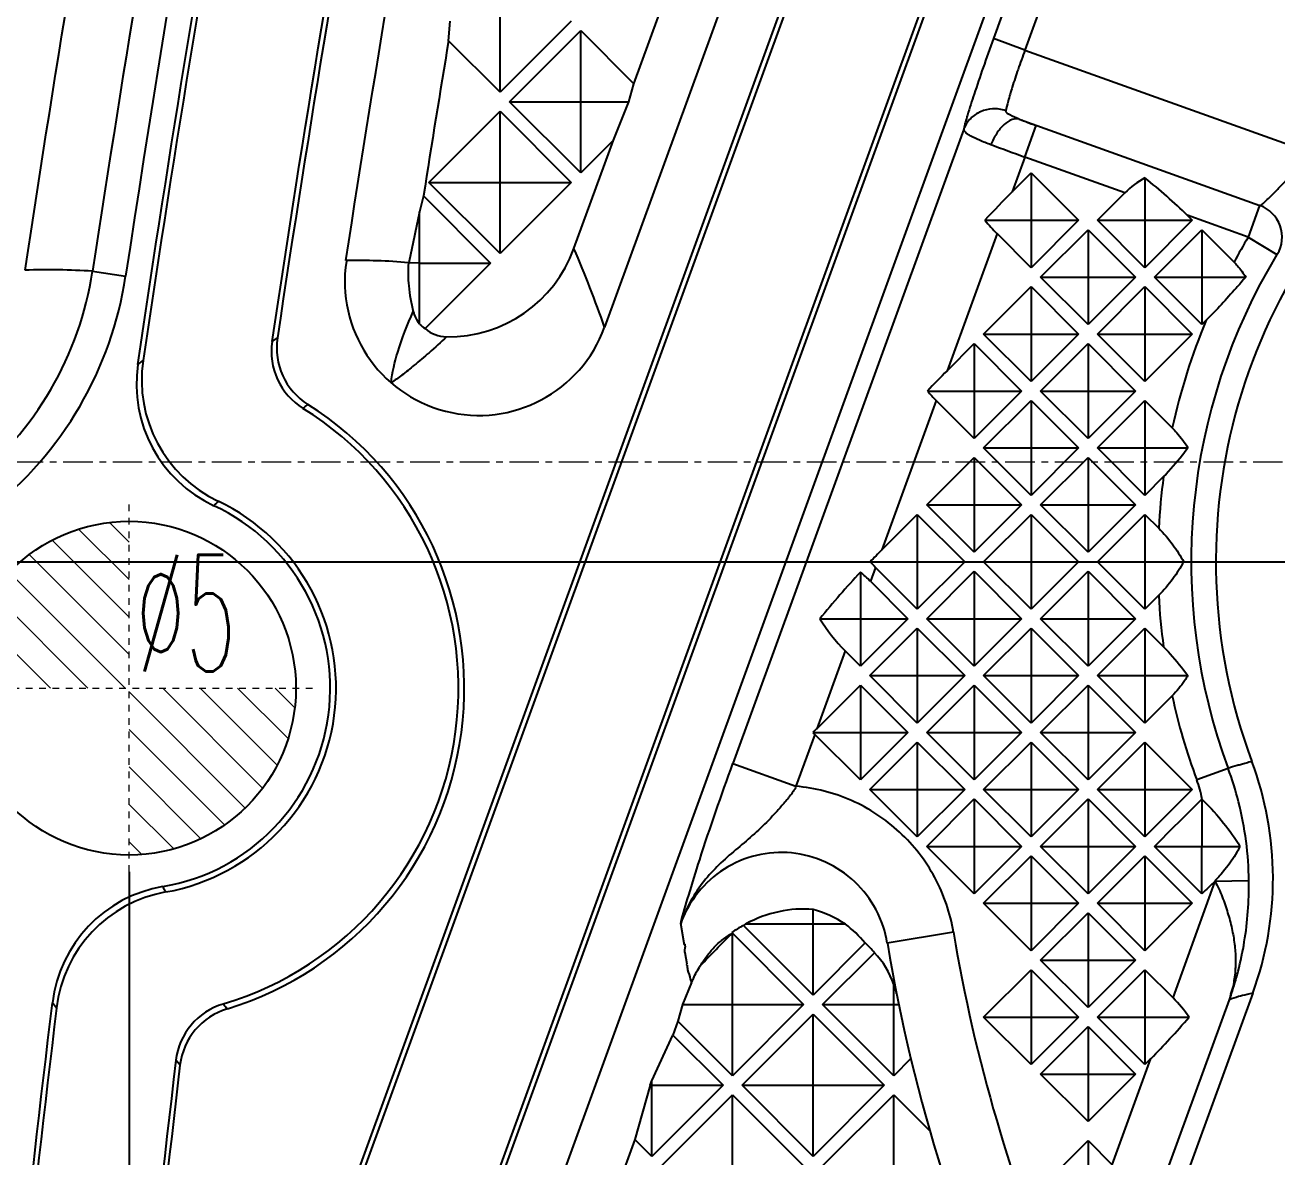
# Model space of a CAD drawing. Header units: millimetres. Extents: x 2089 to 2530, y 1631 to 2074.
# Drawn here: x 2202.52 to 2221.29, y 1853.16 to 1870.12 of the extents above; entities that cross this region are included whole.
import ezdxf

# ---------------------------------------------------------------- set-up
doc = ezdxf.new("R2010")
doc.units = ezdxf.units.MM
doc.linetypes.add('CENTER', pattern=[0.6, 0.375, -0.075, 0.075, -0.075])
doc.linetypes.add('HIDDEN', pattern=[0.2, 0.1, -0.1])
doc.layers.add('center', color=1, linetype='CENTER', lineweight=9)
doc.layers.add('epin', color=13, linetype='Continuous', lineweight=9)
doc.layers.add('DEFAULT_2', color=8, linetype='HIDDEN')
doc.styles.get("Standard").update_dxf_attribs({"font": 'arial.ttf'})
doc.styles.add('TXT05', font='txt.shx', dxfattribs={"width": 0.5, "bigfont": 'gbcbig.shx'})
doc.dimstyles.new('副本 ISO-25-1', dxfattribs={"dimtxt": 5, "dimasz": 5, "dimexe": 0, "dimexo": 0, "dimgap": 0, "dimtad": 1, "dimtxsty": 'Standard', "dimcen": 0, "dimclrd": 4, "dimclre": 4, "dimclrt": 6, "dimazin": 0, "dimtfac": 1, "dimtofl": 0, "dimtmove": 0, "dimatfit": 3, "dimfxl": 0, "dimarcsym": 0})

# ---------------------------------------------------------------- blocks, each defined once
blk = doc.blocks.new('epin_ejp_5')
at = {"layer": 'epin'}
h = blk.add_hatch(dxfattribs=at)
h.set_pattern_fill('_ANSI31', color=123, scale=0.125, angle=90, style=0)
h.set_pattern_definition([(135, (997.232, -920.25403), (-0.280633, -0.280633), [])])
h.paths.add_polyline_path([(0, 2.5, 0.414214), (-2.5, 0), (0, 0)])
h.paths.add_polyline_path([(2.5, 0), (0, 0), (0, -2.5, 0.414214)])
at = {"layer": 'epin', "color": 1, "linetype": 'CENTER', "ltscale": 0.155494}
for p, q in [((0, -2.75), (0, 2.75)), ((-2.75, 0), (2.75, 0))]:
    blk.add_line(p, q, dxfattribs=at)
at = {"layer": 'epin'}
blk.add_circle((0, 0), 2.5, dxfattribs=at)
at = {"layer": 'epin', "color": 6, "style": 'TXT05', "width": 0.5}
blk.add_text('%%c5', height=1.75, dxfattribs=at).set_placement((0.1, 0.25))
blk = doc.blocks.new('*D90')
at = {"color": 4, "linetype": 'Continuous', "lineweight": -2, "transparency": 16777216}
blk.add_line((2159.323, 1863.577), (2145.412, 1863.577), dxfattribs=at)
at = {"layer": 'Defpoints', "color": 0, "transparency": 16777216}
for p in [(2148.673, 1863.577), (2159.323, 1863.577), (2248.301, 1863.577)]:
    blk.add_point(p, dxfattribs=at)
at = {"color": 6, "transparency": 16777216, "insert": (2147.043, 1866.13), "char_height": 5, "attachment_point": 5}
blk.add_mtext('0', dxfattribs=at)
blk = doc.blocks.new('*D91')
at = {"color": 4, "linetype": 'Continuous', "lineweight": -2, "transparency": 16777216}
blk.add_line((2163.032, 1901.577), (2141.504, 1901.577), dxfattribs=at)
at = {"layer": 'Defpoints', "color": 0, "transparency": 16777216}
for p in [(2148.673, 1901.577), (2163.032, 1901.577), (2248.301, 1863.577)]:
    blk.add_point(p, dxfattribs=at)
at = {"color": 6, "transparency": 16777216, "insert": (2145.088, 1904.131), "char_height": 5, "attachment_point": 5}
blk.add_mtext('38', dxfattribs=at)
blk = doc.blocks.new('*D92')
at = {"color": 4, "linetype": 'Continuous', "lineweight": -2, "transparency": 16777216}
for p, q in [((2168.673, 1914.551), (2158.673, 1910.284)), ((2231.896, 1914.551), (2168.673, 1914.551)), ((2158.673, 1910.284), (2131.801, 1910.284))]:
    blk.add_line(p, q, dxfattribs=at)
at = {"layer": 'Defpoints', "color": 0, "transparency": 16777216}
for p in [(2231.896, 1914.551), (2148.673, 1910.284), (2248.301, 1863.577)]:
    blk.add_point(p, dxfattribs=at)
at = {"color": 6, "transparency": 16777216, "insert": (2140.237, 1913.289), "char_height": 5, "attachment_point": 5}
blk.add_mtext('50,97', dxfattribs=at)
blk = doc.blocks.new('*D93')
at = {"color": 4, "linetype": 'Continuous', "lineweight": -2, "transparency": 16777216}
blk.add_line((2211.765, 1916.555), (2131.79, 1916.555), dxfattribs=at)
at = {"layer": 'Defpoints', "color": 0, "transparency": 16777216}
for p in [(2148.673, 1916.555), (2211.765, 1916.555), (2248.301, 1863.577)]:
    blk.add_point(p, dxfattribs=at)
at = {"color": 6, "transparency": 16777216, "insert": (2140.232, 1919.56), "char_height": 5, "attachment_point": 5}
blk.add_mtext('52,98', dxfattribs=at)
blk = doc.blocks.new('*D94')
at = {"color": 4, "linetype": 'Continuous', "lineweight": -2, "transparency": 16777216}
blk.add_line((2206.838, 1939.577), (2141.555, 1939.577), dxfattribs=at)
at = {"layer": 'Defpoints', "color": 0, "transparency": 16777216}
for p in [(2148.673, 1939.577), (2206.838, 1939.577), (2248.301, 1863.577)]:
    blk.add_point(p, dxfattribs=at)
at = {"color": 6, "transparency": 16777216, "insert": (2145.114, 1942.13), "char_height": 5, "attachment_point": 5}
blk.add_mtext('76', dxfattribs=at)
blk = doc.blocks.new('*D95')
at = {"color": 4, "linetype": 'Continuous', "lineweight": -2, "transparency": 16777216}
blk.add_line((2222.617, 1970.577), (2138.097, 1970.577), dxfattribs=at)
at = {"layer": 'Defpoints', "color": 0, "transparency": 16777216}
for p in [(2148.673, 1970.577), (2222.617, 1970.577), (2248.301, 1863.577)]:
    blk.add_point(p, dxfattribs=at)
at = {"color": 6, "transparency": 16777216, "insert": (2143.385, 1973.13), "char_height": 5, "attachment_point": 5}
blk.add_mtext('107', dxfattribs=at)
blk = doc.blocks.new('*D96')
at = {"color": 4, "linetype": 'Continuous', "lineweight": -2, "transparency": 16777216}
blk.add_line((2175.173, 1993.577), (2138.114, 1993.577), dxfattribs=at)
at = {"layer": 'Defpoints', "color": 0, "transparency": 16777216}
for p in [(2148.673, 1993.577), (2175.173, 1993.577), (2248.301, 1863.577)]:
    blk.add_point(p, dxfattribs=at)
at = {"color": 6, "transparency": 16777216, "insert": (2143.393, 1996.132), "char_height": 5, "attachment_point": 5}
blk.add_mtext('130', dxfattribs=at)
blk = doc.blocks.new('*D131')
at = {"color": 4, "linetype": 'Continuous', "lineweight": -2, "transparency": 16777216}
for p, q in [((2168.673, 1862.077), (2158.673, 1855.146)), ((2226.164, 1862.077), (2168.673, 1862.077)), ((2158.673, 1855.146), (2140.003, 1855.146))]:
    blk.add_line(p, q, dxfattribs=at)
at = {"layer": 'Defpoints', "color": 0, "transparency": 16777216}
for p in [(2248.301, 1863.577), (2226.164, 1862.077), (2148.673, 1855.146)]:
    blk.add_point(p, dxfattribs=at)
at = {"color": 6, "transparency": 16777216, "insert": (2144.338, 1858.151), "char_height": 5, "attachment_point": 5}
blk.add_mtext('1,5', dxfattribs=at)
blk = doc.blocks.new('*D132')
at = {"color": 4, "linetype": 'Continuous', "lineweight": -2, "transparency": 16777216}
for p, q in [((2168.673, 1860.188), (2158.673, 1845.49)), ((2202.334, 1860.188), (2168.673, 1860.188)), ((2158.673, 1845.49), (2135.679, 1845.49))]:
    blk.add_line(p, q, dxfattribs=at)
at = {"layer": 'Defpoints', "color": 0, "transparency": 16777216}
for p in [(2248.301, 1863.577), (2202.334, 1860.188), (2148.673, 1845.49)]:
    blk.add_point(p, dxfattribs=at)
at = {"color": 6, "transparency": 16777216, "insert": (2142.176, 1848.495), "char_height": 5, "attachment_point": 5}
blk.add_mtext('3,39', dxfattribs=at)
blk = doc.blocks.new('*D133')
at = {"color": 4, "linetype": 'Continuous', "lineweight": -2, "transparency": 16777216}
blk.add_line((2176.431, 1831.577), (2141.565, 1831.577), dxfattribs=at)
at = {"layer": 'Defpoints', "color": 0, "transparency": 16777216}
for p in [(2248.301, 1863.577), (2148.673, 1831.577), (2176.431, 1831.577)]:
    blk.add_point(p, dxfattribs=at)
at = {"color": 6, "transparency": 16777216, "insert": (2145.119, 1834.131), "char_height": 5, "attachment_point": 5}
blk.add_mtext('32', dxfattribs=at)
blk = doc.blocks.new('*D134')
at = {"color": 4, "linetype": 'Continuous', "lineweight": -2, "transparency": 16777216}
blk.add_line((2201.587, 1812.953), (2131.852, 1812.953), dxfattribs=at)
at = {"layer": 'Defpoints', "color": 0, "transparency": 16777216}
for p in [(2248.301, 1863.577), (2148.673, 1812.953), (2201.587, 1812.953)]:
    blk.add_point(p, dxfattribs=at)
at = {"color": 6, "transparency": 16777216, "insert": (2140.262, 1815.957), "char_height": 5, "attachment_point": 5}
blk.add_mtext('50,62', dxfattribs=at)
blk = doc.blocks.new('*D135')
at = {"color": 4, "linetype": 'Continuous', "lineweight": -2, "transparency": 16777216}
blk.add_line((2204.857, 1800.174), (2135.679, 1800.174), dxfattribs=at)
at = {"layer": 'Defpoints', "color": 0, "transparency": 16777216}
for p in [(2248.301, 1863.577), (2148.673, 1800.174), (2204.857, 1800.174)]:
    blk.add_point(p, dxfattribs=at)
at = {"color": 6, "transparency": 16777216, "insert": (2142.176, 1803.179), "char_height": 5, "attachment_point": 5}
blk.add_mtext('63,4', dxfattribs=at)
blk = doc.blocks.new('*D136')
at = {"color": 4, "linetype": 'Continuous', "lineweight": -2, "transparency": 16777216}
blk.add_line((2221.069, 1791.129), (2131.804, 1791.129), dxfattribs=at)
at = {"layer": 'Defpoints', "color": 0, "transparency": 16777216}
for p in [(2248.301, 1863.577), (2148.673, 1791.129), (2221.069, 1791.129)]:
    blk.add_point(p, dxfattribs=at)
at = {"color": 6, "transparency": 16777216, "insert": (2140.239, 1794.134), "char_height": 5, "attachment_point": 5}
blk.add_mtext('72,45', dxfattribs=at)
blk = doc.blocks.new('*D137')
at = {"color": 4, "linetype": 'Continuous', "lineweight": -2, "transparency": 16777216}
blk.add_line((2229.006, 1764.577), (2141.5, 1764.577), dxfattribs=at)
at = {"layer": 'Defpoints', "color": 0, "transparency": 16777216}
for p in [(2248.301, 1863.577), (2148.673, 1764.577), (2229.006, 1764.577)]:
    blk.add_point(p, dxfattribs=at)
at = {"color": 6, "transparency": 16777216, "insert": (2145.087, 1767.13), "char_height": 5, "attachment_point": 5}
blk.add_mtext('99', dxfattribs=at)
blk = doc.blocks.new('*D138')
at = {"color": 4, "linetype": 'Continuous', "lineweight": -2, "transparency": 16777216}
blk.add_line((2185.311, 1749.577), (2138.117, 1749.577), dxfattribs=at)
at = {"layer": 'Defpoints', "color": 0, "transparency": 16777216}
for p in [(2248.301, 1863.577), (2148.673, 1749.577), (2185.311, 1749.577)]:
    blk.add_point(p, dxfattribs=at)
at = {"color": 6, "transparency": 16777216, "insert": (2143.395, 1752.087), "char_height": 5, "attachment_point": 5}
blk.add_mtext('114', dxfattribs=at)
blk = doc.blocks.new('*D139')
at = {"color": 4, "linetype": 'Continuous', "lineweight": -2, "transparency": 16777216}
blk.add_line((2177.261, 1733.577), (2138.114, 1733.577), dxfattribs=at)
at = {"layer": 'Defpoints', "color": 0, "transparency": 16777216}
for p in [(2248.301, 1863.577), (2148.673, 1733.577), (2177.261, 1733.577)]:
    blk.add_point(p, dxfattribs=at)
at = {"color": 6, "transparency": 16777216, "insert": (2143.393, 1736.132), "char_height": 5, "attachment_point": 5}
blk.add_mtext('130', dxfattribs=at)
blk = doc.blocks.new('*D97')
at = {"color": 4, "linetype": 'Continuous', "lineweight": -2, "transparency": 16777216}
blk.add_line((2178.301, 1726.977), (2178.301, 1701.714), dxfattribs=at)
at = {"layer": 'Defpoints', "color": 0, "transparency": 16777216}
for p in [(2248.301, 1863.577), (2178.301, 1726.977), (2178.301, 1708.819)]:
    blk.add_point(p, dxfattribs=at)
at = {"color": 6, "transparency": 16777216, "insert": (2175.748, 1705.267), "char_height": 5, "attachment_point": 5, "rotation": 90}
blk.add_mtext('70', dxfattribs=at)
blk = doc.blocks.new('*D140')
at = {"color": 4, "linetype": 'Continuous', "lineweight": -2, "transparency": 16777216}
for p, q in [((2203.076, 1810.203), (2203.076, 1728.819)), ((2203.076, 1728.819), (2193.731, 1718.819)), ((2193.731, 1718.819), (2193.731, 1691.745))]:
    blk.add_line(p, q, dxfattribs=at)
at = {"layer": 'Defpoints', "color": 0, "transparency": 16777216}
for p in [(2248.301, 1863.577), (2203.076, 1810.203), (2193.731, 1708.819)]:
    blk.add_point(p, dxfattribs=at)
at = {"color": 6, "transparency": 16777216, "insert": (2190.727, 1700.282), "char_height": 5, "attachment_point": 5, "rotation": 90}
blk.add_mtext('45,23', dxfattribs=at)
blk = doc.blocks.new('*D141')
at = {"color": 4, "linetype": 'Continuous', "lineweight": -2, "transparency": 16777216}
for p, q in [((2206.091, 1798.333), (2206.091, 1728.819)), ((2206.091, 1728.819), (2212.255, 1718.819)), ((2212.255, 1718.819), (2212.255, 1692.71))]:
    blk.add_line(p, q, dxfattribs=at)
at = {"layer": 'Defpoints', "color": 0, "transparency": 16777216}
for p in [(2248.301, 1863.577), (2206.091, 1798.333), (2212.255, 1708.819)]:
    blk.add_point(p, dxfattribs=at)
at = {"color": 6, "transparency": 16777216, "insert": (2209.25, 1700.765), "char_height": 5, "attachment_point": 5, "rotation": 90}
blk.add_mtext('42,21', dxfattribs=at)
blk = doc.blocks.new('*D142')
at = {"color": 4, "linetype": 'Continuous', "lineweight": -2, "transparency": 16777216}
blk.add_line((2223.176, 1789.231), (2223.176, 1691.861), dxfattribs=at)
at = {"layer": 'Defpoints', "color": 0, "transparency": 16777216}
for p in [(2248.301, 1863.577), (2223.176, 1789.231), (2223.176, 1708.819)]:
    blk.add_point(p, dxfattribs=at)
at = {"color": 6, "transparency": 16777216, "insert": (2220.171, 1700.34), "char_height": 5, "attachment_point": 5, "rotation": 90}
blk.add_mtext('25,13', dxfattribs=at)
blk = doc.blocks.new('*D144')
at = {"color": 4, "linetype": 'Continuous', "lineweight": -2, "transparency": 16777216}
blk.add_line((2204.081, 1857.438), (2204.081, 1691.796), dxfattribs=at)
at = {"layer": 'Defpoints', "color": 0, "transparency": 16777216}
for p in [(2248.301, 1863.577), (2204.081, 1857.438), (2204.081, 1708.819)]:
    blk.add_point(p, dxfattribs=at)
at = {"color": 6, "transparency": 16777216, "insert": (2201.076, 1700.308), "char_height": 5, "attachment_point": 5, "rotation": 90}
blk.add_mtext('44,22', dxfattribs=at)
blk = doc.blocks.new('*D98')
at = {"color": 4, "linetype": 'Continuous', "lineweight": -2, "transparency": 16777216}
blk.add_line((2213.116, 1918.755), (2213.116, 2033.658), dxfattribs=at)
at = {"layer": 'Defpoints', "color": 0, "transparency": 16777216}
for p in [(2213.116, 2016.779), (2213.116, 1918.755), (2248.301, 1863.577)]:
    blk.add_point(p, dxfattribs=at)
at = {"color": 6, "transparency": 16777216, "insert": (2210.111, 2025.218), "char_height": 5, "attachment_point": 5, "rotation": 90}
blk.add_mtext('35,18', dxfattribs=at)
blk = doc.blocks.new('*D147')
at = {"color": 4, "linetype": 'Continuous', "lineweight": -2, "transparency": 16777216}
for p, q in [((2205.584, 2006.779), (2205.584, 2023.177)), ((2207.301, 1996.779), (2205.584, 2006.779)), ((2207.301, 1942.877), (2207.301, 1996.779))]:
    blk.add_line(p, q, dxfattribs=at)
at = {"layer": 'Defpoints', "color": 0, "transparency": 16777216}
for p in [(2205.584, 2016.779), (2207.301, 1942.877), (2248.301, 1863.577)]:
    blk.add_point(p, dxfattribs=at)
at = {"color": 6, "transparency": 16777216, "insert": (2203.073, 2019.978), "char_height": 5, "attachment_point": 5, "rotation": 90}
blk.add_mtext('41', dxfattribs=at)
blk = doc.blocks.new('*D148')
at = {"color": 4, "linetype": 'Continuous', "lineweight": -2, "transparency": 16777216}
blk.add_line((2223.301, 1973.877), (2223.301, 2024.064), dxfattribs=at)
at = {"layer": 'Defpoints', "color": 0, "transparency": 16777216}
for p in [(2223.301, 2016.779), (2223.301, 1973.877), (2248.301, 1863.577)]:
    blk.add_point(p, dxfattribs=at)
at = {"color": 6, "transparency": 16777216, "insert": (2220.748, 2020.421), "char_height": 5, "attachment_point": 5, "rotation": 90}
blk.add_mtext('25', dxfattribs=at)
blk = doc.blocks.new('*D149')
at = {"color": 4, "linetype": 'Continuous', "lineweight": -2, "transparency": 16777216}
blk.add_line((2178.301, 2000.177), (2178.301, 2023.883), dxfattribs=at)
at = {"layer": 'Defpoints', "color": 0, "transparency": 16777216}
for p in [(2178.301, 2016.779), (2178.301, 2000.177), (2248.301, 1863.577)]:
    blk.add_point(p, dxfattribs=at)
at = {"color": 6, "transparency": 16777216, "insert": (2175.748, 2020.331), "char_height": 5, "attachment_point": 5, "rotation": 90}
blk.add_mtext('70', dxfattribs=at)

msp = doc.modelspace()

# ---------------------------------------------------------------- linework, layer by layer
at = {"color": 7, "linetype": 'Continuous'}
for p, q in [((2214.988, 1875.983), (2211.208, 1865.596)), ((2215.856, 1875.666), (2204.782, 1845.238)), ((2204.904, 1845.778), (2215.79, 1875.69)), ((2203.937, 1837.34), (2217.643, 1874.996)), ((2217.709, 1874.972), (2204.006, 1837.326)), ((2204.785, 1836.966), (2218.511, 1874.68)), ((2218.745, 1874.613), (2217.037, 1869.921)), ((2219.217, 1874.442), (2217.509, 1869.749)), ((2211.647, 1869.243), (2212.723, 1872.197)), ((2209.642, 1869.116), (2209.642, 1871.248)), ((2208.869, 1869.889), (2208.894, 1870.182)), ((2210.708, 1870.182), (2209.642, 1869.116)), ((2209.784, 1868.974), (2210.85, 1870.04)), ((2210.85, 1867.908), (2210.85, 1870.04)), ((2210.85, 1870.04), (2211.647, 1869.243)), ((2209.642, 1869.116), (2208.869, 1869.889)), ((2217.509, 1869.749), (2217.037, 1869.921)), ((2217.509, 1869.749), (2221.859, 1868.19)), ((2211.572, 1868.974), (2211.647, 1869.243)), ((2208.576, 1867.766), (2209.642, 1868.832)), ((2209.642, 1866.7), (2209.642, 1868.832)), ((2209.642, 1868.832), (2210.708, 1867.766)), ((2210.85, 1867.908), (2209.784, 1868.974)), ((2209.784, 1868.974), (2211.572, 1868.974)), ((2211.34, 1868.399), (2211.572, 1868.974)), ((2217.424, 1868.714), (2221.032, 1867.421)), ((2217.507, 1868.146), (2217.677, 1868.619)), ((2216.591, 1868.563), (2213.132, 1859.061)), ((2210.749, 1866.775), (2211.34, 1868.399)), ((2211.34, 1868.399), (2210.85, 1867.908)), ((2217.507, 1868.146), (2217.318, 1867.626)), ((2219.006, 1867.609), (2217.507, 1868.146)), ((2217.318, 1867.626), (2217.601, 1867.909)), ((2217.601, 1867.909), (2217.601, 1866.488)), ((2217.601, 1867.909), (2218.312, 1867.198)), ((2209.642, 1866.7), (2208.576, 1867.766)), ((2208.576, 1867.766), (2210.708, 1867.766)), ((2210.708, 1867.766), (2209.642, 1866.7)), ((2219.307, 1867.832), (2219.307, 1866.488)), ((2208.494, 1867.564), (2208.434, 1867.325)), ((2208.494, 1867.564), (2209.5, 1866.558)), ((2218.596, 1867.198), (2219.006, 1867.609)), ((2208.434, 1865.645), (2208.434, 1867.325)), ((2221.026, 1867.418), (2220.857, 1866.946)), ((2221.032, 1867.421), (2221.026, 1867.418)), ((2216.91, 1867.198), (2218.312, 1867.198)), ((2218.312, 1867.198), (2217.601, 1866.488)), ((2219.307, 1866.488), (2218.596, 1867.198)), ((2218.596, 1867.198), (2220.017, 1867.198)), ((2220.017, 1867.198), (2219.307, 1866.488)), ((2219.942, 1867.274), (2220.017, 1867.198)), ((2220.857, 1866.946), (2219.942, 1867.274)), ((2217.09, 1866.999), (2216.342, 1864.945)), ((2217.601, 1866.488), (2217.09, 1866.999)), ((2217.743, 1866.346), (2218.454, 1867.056)), ((2218.454, 1867.056), (2218.454, 1865.635)), ((2218.454, 1867.056), (2219.164, 1866.346)), ((2219.449, 1866.346), (2220.159, 1867.056)), ((2220.159, 1867.056), (2220.159, 1865.635)), ((2220.159, 1867.056), (2220.643, 1866.573)), ((2220.857, 1866.946), (2221.286, 1866.686)), ((2208.434, 1866.558), (2208.268, 1866.561)), ((2208.434, 1866.558), (2209.5, 1866.558)), ((2209.5, 1866.558), (2208.517, 1865.576)), ((2203.533, 1866.436), (2204.029, 1866.36)), ((2216.89, 1865.493), (2217.601, 1866.204)), ((2217.601, 1866.204), (2217.601, 1864.782)), ((2217.601, 1866.204), (2218.312, 1865.493)), ((2218.454, 1865.635), (2217.743, 1866.346)), ((2217.743, 1866.346), (2219.164, 1866.346)), ((2219.164, 1866.346), (2218.454, 1865.635)), ((2218.596, 1865.493), (2219.307, 1866.204)), ((2219.307, 1866.204), (2219.307, 1864.782)), ((2219.307, 1866.204), (2220.017, 1865.493)), ((2220.159, 1865.635), (2219.449, 1866.346)), ((2219.449, 1866.346), (2220.818, 1866.346)), ((2220.226, 1865.701), (2220.159, 1865.635)), ((2206.225, 1865.383), (2206.304, 1865.437)), ((2217.601, 1864.782), (2216.89, 1865.493)), ((2216.89, 1865.493), (2218.312, 1865.493)), ((2218.312, 1865.493), (2217.601, 1864.782)), ((2219.307, 1864.782), (2218.596, 1865.493)), ((2218.596, 1865.493), (2220.017, 1865.493)), ((2220.017, 1865.493), (2219.307, 1864.782)), ((2216.342, 1864.945), (2216.748, 1865.351)), ((2216.748, 1865.351), (2216.748, 1863.929)), ((2216.748, 1865.351), (2217.459, 1864.64)), ((2217.743, 1864.64), (2218.454, 1865.351)), ((2218.454, 1865.351), (2218.454, 1863.929)), ((2218.454, 1865.351), (2219.164, 1864.64)), ((2204.212, 1865.038), (2204.292, 1865.097)), ((2216.18, 1864.498), (2215.366, 1862.263)), ((2216.048, 1864.64), (2217.459, 1864.64)), ((2216.748, 1863.929), (2216.18, 1864.498)), ((2217.459, 1864.64), (2216.748, 1863.929)), ((2216.89, 1863.787), (2217.601, 1864.498)), ((2217.601, 1864.498), (2217.601, 1863.077)), ((2217.601, 1864.498), (2218.312, 1863.787)), ((2218.454, 1863.929), (2217.743, 1864.64)), ((2217.743, 1864.64), (2219.164, 1864.64)), ((2219.164, 1864.64), (2218.454, 1863.929)), ((2218.596, 1863.787), (2219.307, 1864.498)), ((2219.307, 1864.498), (2219.307, 1863.077)), ((2219.307, 1864.498), (2219.717, 1864.087)), ((2217.601, 1863.077), (2216.89, 1863.787)), ((2216.89, 1863.787), (2218.312, 1863.787)), ((2218.312, 1863.787), (2217.601, 1863.077)), ((2219.307, 1863.077), (2218.596, 1863.787)), ((2218.596, 1863.787), (2219.952, 1863.787)), ((2216.038, 1862.935), (2216.748, 1863.645)), ((2216.748, 1863.645), (2216.748, 1862.224)), ((2216.748, 1863.645), (2217.459, 1862.935)), ((2217.743, 1862.935), (2218.454, 1863.645)), ((2218.454, 1863.645), (2218.454, 1862.224)), ((2218.454, 1863.645), (2219.164, 1862.935)), ((2219.587, 1863.358), (2219.307, 1863.077)), ((2216.748, 1862.224), (2216.038, 1862.935)), ((2216.038, 1862.935), (2217.459, 1862.935)), ((2217.459, 1862.935), (2216.748, 1862.224)), ((2218.454, 1862.224), (2217.743, 1862.935)), ((2217.743, 1862.935), (2219.164, 1862.935)), ((2219.164, 1862.935), (2218.454, 1862.224)), ((2215.366, 1862.263), (2215.895, 1862.792)), ((2215.895, 1862.792), (2215.895, 1861.371)), ((2215.895, 1862.792), (2216.606, 1862.082)), ((2216.89, 1862.082), (2217.601, 1862.792)), ((2217.601, 1862.792), (2217.601, 1861.371)), ((2217.601, 1862.792), (2218.312, 1862.082)), ((2218.596, 1862.082), (2219.307, 1862.792)), ((2219.307, 1862.792), (2219.307, 1861.371)), ((2219.307, 1862.792), (2219.514, 1862.585)), ((2215.189, 1862.082), (2216.606, 1862.082)), ((2216.606, 1862.082), (2215.895, 1861.371)), ((2217.601, 1861.371), (2216.89, 1862.082)), ((2216.89, 1862.082), (2218.312, 1862.082)), ((2218.312, 1862.082), (2217.601, 1861.371)), ((2219.307, 1861.371), (2218.596, 1862.082)), ((2218.596, 1862.082), (2219.888, 1862.082)), ((2215.043, 1861.927), (2215.043, 1860.518)), ((2215.269, 1861.997), (2215.194, 1861.789)), ((2215.895, 1861.371), (2215.269, 1861.997)), ((2216.038, 1861.229), (2216.748, 1861.94)), ((2216.748, 1861.94), (2216.748, 1860.518)), ((2216.748, 1861.94), (2217.459, 1861.229)), ((2217.743, 1861.229), (2218.454, 1861.94)), ((2218.454, 1861.94), (2218.454, 1860.518)), ((2218.454, 1861.94), (2219.164, 1861.229)), ((2215.194, 1861.789), (2215.753, 1861.229)), ((2219.513, 1861.578), (2219.307, 1861.371)), ((2214.435, 1861.229), (2215.753, 1861.229)), ((2215.753, 1861.229), (2215.043, 1860.518)), ((2216.748, 1860.518), (2216.038, 1861.229)), ((2216.038, 1861.229), (2217.459, 1861.229)), ((2217.459, 1861.229), (2216.748, 1860.518)), ((2218.454, 1860.518), (2217.743, 1861.229)), ((2217.743, 1861.229), (2219.164, 1861.229)), ((2219.164, 1861.229), (2218.454, 1860.518)), ((2215.185, 1860.376), (2215.895, 1861.087)), ((2215.895, 1861.087), (2215.895, 1859.666)), ((2215.895, 1861.087), (2216.606, 1860.376)), ((2216.89, 1860.376), (2217.601, 1861.087)), ((2217.601, 1861.087), (2217.601, 1859.666)), ((2217.601, 1861.087), (2218.312, 1860.376)), ((2218.596, 1860.376), (2219.307, 1861.087)), ((2219.307, 1861.087), (2219.307, 1859.666)), ((2219.307, 1861.087), (2219.586, 1860.808)), ((2214.814, 1860.747), (2214.39, 1859.581)), ((2215.043, 1860.518), (2214.814, 1860.747)), ((2215.895, 1859.666), (2215.185, 1860.376)), ((2215.185, 1860.376), (2216.606, 1860.376)), ((2216.606, 1860.376), (2215.895, 1859.666)), ((2217.601, 1859.666), (2216.89, 1860.376)), ((2216.89, 1860.376), (2218.312, 1860.376)), ((2218.312, 1860.376), (2217.601, 1859.666)), ((2219.307, 1859.666), (2218.596, 1860.376)), ((2218.596, 1860.376), (2219.951, 1860.376)), ((2214.39, 1859.581), (2215.043, 1860.234)), ((2215.043, 1860.234), (2215.043, 1858.813)), ((2215.043, 1860.234), (2215.753, 1859.523)), ((2216.038, 1859.523), (2216.748, 1860.234)), ((2216.748, 1860.234), (2216.748, 1858.813)), ((2216.748, 1860.234), (2217.459, 1859.523)), ((2217.743, 1859.523), (2218.454, 1860.234)), ((2218.454, 1860.234), (2218.454, 1858.813)), ((2218.454, 1860.234), (2219.164, 1859.523)), ((2219.715, 1860.074), (2219.307, 1859.666)), ((2214.359, 1859.496), (2214.076, 1858.718)), ((2214.332, 1859.523), (2215.753, 1859.523)), ((2215.043, 1858.813), (2214.359, 1859.496)), ((2215.753, 1859.523), (2215.043, 1858.813)), ((2216.748, 1858.813), (2216.038, 1859.523)), ((2216.038, 1859.523), (2217.459, 1859.523)), ((2217.459, 1859.523), (2216.748, 1858.813)), ((2218.454, 1858.813), (2217.743, 1859.523)), ((2217.743, 1859.523), (2219.164, 1859.523)), ((2219.164, 1859.523), (2218.454, 1858.813)), ((2215.185, 1858.671), (2215.895, 1859.381)), ((2215.895, 1859.381), (2215.895, 1857.96)), ((2215.895, 1859.381), (2216.606, 1858.671)), ((2216.89, 1858.671), (2217.601, 1859.381)), ((2217.601, 1859.381), (2217.601, 1857.96)), ((2217.601, 1859.381), (2218.312, 1858.671)), ((2218.596, 1858.671), (2219.307, 1859.381)), ((2219.307, 1859.381), (2219.307, 1857.96)), ((2219.307, 1859.381), (2220.017, 1858.671)), ((2213.132, 1859.061), (2214.076, 1858.718)), ((2220.555, 1858.987), (2220.084, 1858.813)), ((2215.895, 1857.96), (2215.185, 1858.671)), ((2215.185, 1858.671), (2216.606, 1858.671)), ((2216.606, 1858.671), (2215.895, 1857.96)), ((2216.038, 1857.818), (2216.748, 1858.529)), ((2216.748, 1858.529), (2216.748, 1857.107)), ((2216.748, 1858.529), (2217.459, 1857.818)), ((2217.601, 1857.96), (2216.89, 1858.671)), ((2216.89, 1858.671), (2218.312, 1858.671)), ((2218.312, 1858.671), (2217.601, 1857.96)), ((2217.743, 1857.818), (2218.454, 1858.529)), ((2218.454, 1858.529), (2218.454, 1857.107)), ((2218.454, 1858.529), (2219.164, 1857.818)), ((2219.307, 1857.96), (2218.596, 1858.671)), ((2218.596, 1858.671), (2220.017, 1858.671)), ((2220.017, 1858.671), (2219.307, 1857.96)), ((2220.162, 1858.527), (2220.186, 1858.502)), ((2216.748, 1857.107), (2216.038, 1857.818)), ((2216.038, 1857.818), (2217.459, 1857.818)), ((2217.459, 1857.818), (2216.748, 1857.107)), ((2218.454, 1857.107), (2217.743, 1857.818)), ((2217.743, 1857.818), (2219.164, 1857.818)), ((2219.164, 1857.818), (2218.454, 1857.107)), ((2220.159, 1857.107), (2219.449, 1857.818)), ((2219.449, 1857.818), (2220.73, 1857.818)), ((2220.159, 1857.107), (2220.159, 1857.818)), ((2216.89, 1856.965), (2217.601, 1857.676)), ((2217.601, 1857.676), (2217.601, 1856.255)), ((2217.601, 1857.676), (2218.312, 1856.965)), ((2218.596, 1856.965), (2219.307, 1857.676)), ((2219.307, 1857.676), (2219.307, 1856.255)), ((2219.307, 1857.676), (2220.017, 1856.965)), ((2219.729, 1855.548), (2220.358, 1857.297)), ((2220.866, 1857.299), (2220.355, 1857.293)), ((2214.334, 1855.589), (2214.334, 1856.873)), ((2217.601, 1856.255), (2216.89, 1856.965)), ((2216.89, 1856.965), (2218.312, 1856.965)), ((2218.312, 1856.965), (2217.601, 1856.255)), ((2217.743, 1856.112), (2218.454, 1856.823)), ((2218.454, 1856.823), (2218.454, 1855.402)), ((2218.454, 1856.823), (2219.164, 1856.112)), ((2219.307, 1856.255), (2218.596, 1856.965)), ((2218.596, 1856.965), (2220.017, 1856.965)), ((2220.017, 1856.965), (2219.307, 1856.255)), ((2212.406, 1856.335), (2212.349, 1856.664)), ((2214.334, 1855.589), (2213.291, 1856.632)), ((2213.323, 1856.655), (2214.817, 1856.655)), ((2213.114, 1856.527), (2214.192, 1855.446)), ((2213.126, 1854.38), (2213.126, 1856.515)), ((2216.438, 1856.533), (2215.446, 1856.368)), ((2212.414, 1856.225), (2212.412, 1856.238)), ((2215.115, 1856.37), (2214.334, 1855.589)), ((2212.444, 1856.052), (2212.414, 1856.225)), ((2214.476, 1855.446), (2215.253, 1856.223)), ((2218.454, 1855.402), (2217.743, 1856.112)), ((2217.743, 1856.112), (2219.164, 1856.112)), ((2219.164, 1856.112), (2218.454, 1855.402)), ((2216.89, 1855.26), (2217.601, 1855.97)), ((2217.601, 1855.97), (2217.601, 1854.549)), ((2217.601, 1855.97), (2218.312, 1855.26)), ((2218.596, 1855.26), (2219.307, 1855.97)), ((2219.307, 1855.97), (2219.307, 1854.549)), ((2219.307, 1855.97), (2219.729, 1855.548)), ((2212.512, 1855.779), (2212.377, 1855.446)), ((2215.542, 1854.38), (2215.542, 1855.747)), ((2220.924, 1855.62), (2214.678, 1838.46)), ((2218.23, 1849.083), (2220.573, 1855.52)), ((2202.993, 1855.396), (2202.932, 1855.475)), ((2212.377, 1855.446), (2212.308, 1855.198)), ((2212.377, 1855.446), (2214.192, 1855.446)), ((2214.192, 1855.446), (2213.126, 1854.38)), ((2213.268, 1854.238), (2214.334, 1855.304)), ((2214.334, 1853.172), (2214.334, 1855.304)), ((2214.334, 1855.304), (2215.4, 1854.238)), ((2215.542, 1854.38), (2214.476, 1855.446)), ((2214.476, 1855.446), (2215.618, 1855.446)), ((2212.308, 1855.198), (2212.232, 1854.99)), ((2213.126, 1854.38), (2212.308, 1855.198)), ((2217.601, 1854.549), (2216.89, 1855.26)), ((2216.89, 1855.26), (2218.312, 1855.26)), ((2218.312, 1855.26), (2217.601, 1854.549)), ((2217.743, 1854.407), (2218.454, 1855.117)), ((2218.454, 1855.117), (2218.454, 1853.696)), ((2218.454, 1855.117), (2219.164, 1854.407)), ((2219.307, 1854.549), (2218.596, 1855.26)), ((2218.596, 1855.26), (2219.969, 1855.26)), ((2211.918, 1854.306), (2212.232, 1854.99)), ((2212.232, 1854.99), (2212.984, 1854.238)), ((2204.845, 1854.539), (2204.782, 1854.612)), ((2215.798, 1854.637), (2215.542, 1854.38)), ((2218.818, 1853.047), (2219.398, 1854.641)), ((2219.398, 1854.641), (2219.307, 1854.549)), ((2218.454, 1853.696), (2217.743, 1854.407)), ((2217.743, 1854.407), (2219.164, 1854.407)), ((2219.164, 1854.407), (2218.454, 1853.696)), ((2211.89, 1854.238), (2211.663, 1853.427)), ((2211.89, 1854.238), (2211.918, 1854.306)), ((2211.89, 1854.238), (2212.984, 1854.238)), ((2211.918, 1853.172), (2211.918, 1854.306)), ((2212.984, 1854.238), (2211.918, 1853.172)), ((2214.334, 1853.172), (2213.268, 1854.238)), ((2213.268, 1854.238), (2215.4, 1854.238)), ((2215.4, 1854.238), (2214.334, 1853.172)), ((2212.06, 1853.03), (2213.126, 1854.096)), ((2213.126, 1851.964), (2213.126, 1854.096)), ((2213.126, 1854.096), (2214.192, 1853.03)), ((2214.476, 1853.03), (2215.542, 1854.096)), ((2215.542, 1851.964), (2215.542, 1854.096)), ((2215.542, 1854.096), (2216.084, 1853.555)), ((2211.663, 1853.427), (2211.209, 1852.18)), ((2211.918, 1853.172), (2211.663, 1853.427)), ((2217.743, 1852.701), (2218.454, 1853.412)), ((2218.454, 1853.412), (2218.454, 1852.701)), ((2218.454, 1853.412), (2218.818, 1853.047))]:
    msp.add_line(p, q, dxfattribs=at)
msp.add_circle((2204.081, 1860.188), 2.5, dxfattribs=at)
for centre, radius, start, end in [((2524.937, 1817.615), 320.361, 170.60897, 171.03013), ((2228.914, 1862.077), 8.543, 127.293, 200.4559), ((2228.229, 1897.916), 31.642, 249.2152, 250.1941), ((2226.385, 1858.575), 12.812, 135.0509, 137.6937), ((2220.86, 1866.947), 0.503, 329.0603, 70.0499), ((2228.914, 1862.077), 9.414, 148.8564, 151.4744), ((2208.863, 1867.46), 2.007, 269.2875, 340.0346), ((2195.359, 1860.11), 16.771, 19.0944, 23.4147), ((2209.321, 1866.282), 2.007, 171.2386, 340.0273), ((2207.509, 1857.699), 8.897, 85.0973, 91.1586), ((2228.914, 1862.077), 8.913, 148.8564, 200.2862), ((2198.568, 1867.191), 5.022, 308.1965, 351.3486), ((2202.874, 1855.603), 10.853, 86.5217, 91.8639), ((2198.567, 1867.191), 5.525, 308.2071, 351.3489), ((2208.78, 1865.98), 0.482, 224.1186, 237.0121), ((2228.914, 1862.077), 9.414, 157.3584, 167.6694), ((2207.296, 1865.287), 1.003, 171.4273, 237.7309), ((2208.845, 1865.954), 0.501, 229.1282, 269.1956), ((2207.218, 1865.233), 1.004, 171.4435, 238.1392), ((2206.278, 1864.802), 2.008, 171.5497, 244.5345), ((2206.199, 1864.743), 2.008, 171.5542, 245.0659), ((2225.141, 1856.155), 12.437, 135.0301, 136.98), ((2204.081, 1860.188), 4.937, 286.5914, 58.1308), ((2204.081, 1860.188), 5.025, 287.0574, 57.7789), ((2228.914, 1862.077), 9.414, 172.1819, 176.9047), ((2204.081, 1860.188), 3.103, 280.2134, 64.5364), ((2204.081, 1860.188), 3.015, 279.6838, 65.0647), ((2223.856, 1853.777), 12.004, 135.013, 136.2235), ((2217.05, 1863.778), 2.518, 222.3298, 224.9882), ((2228.914, 1862.077), 9.414, 183.0395, 187.7494), ((2228.914, 1862.077), 9.414, 192.2813, 200.2865), ((2222.529, 1851.443), 11.51, 135.0015, 135.4085), ((2216.208, 1857.337), 5.019, 339.989, 20.4556), ((2215.845, 1857.246), 5.021, 14.2751, 20.2831), ((2215.831, 1857.245), 5.035, 0.6136, 14.2541), ((2204.926, 1855.236), 2.008, 99.6858, 173.1713), ((2204.987, 1855.158), 2.008, 100.215, 173.1744), ((2214.017, 1855.201), 1.605, 116.916, 124.2572), ((2240.105, 1860.474), 23.993, 189.4532, 203.2958), ((2240.105, 1860.474), 24.998, 189.4532, 205.7114), ((2205.778, 1854.495), 1.003, 106.6746, 173.2979), ((2205.842, 1854.421), 1.005, 106.6363, 173.2568), ((2596.163, 1808.389), 394.101, 173.26441, 174.60295), ((2596.163, 1808.389), 394.031, 173.27388, 174.52293)]:
    msp.add_arc(centre, radius, start, end, dxfattribs=at)
for centre, major_axis, ratio, start_param, end_param in [((2219.268, 1867.515), (0.447, 0.356), 0.427897, 1.160678, 1.829646), ((2219.388, 1867.472), (0.988, -0.837), 0.176154, 1.131626, 1.800594), ((2217.279, 1867.52), (-0.71, 0.891), 0.429352, -4.693702, -4.455818), ((2216.369, 1865.019), (-0.71, 0.891), 0.429352, -4.627923, -4.455818), ((2214.959, 1861.146), (1.695, 1.997), 0.174176, 1.320176, 1.676259), ((2215.004, 1861.268), (-0.71, 0.891), 0.429351, -1.314225, -1.125101), ((2215.004, 1861.268), (-0.71, 0.891), 0.429352, 1.28216, 1.827367), ((2214.549, 1860.017), (-0.71, 0.891), 0.429352, -4.48994, -4.455818), ((2213.977, 1855.428), (1.426, 0.795), 0.851412, 0.899936, 1.555183), ((2213.963, 1855.507), (1.566, -0.572), 0.848058, 1.323266, 1.643233), ((2214.035, 1855.094), (0.481, 1.803), 0.829416, 0.781472, 0.804382), ((2214.02, 1855.179), (-0.825, 1.73), 0.82484, -1.250536, -1.028933), ((2214.018, 1855.191), (-0.275, 1.591), 0.996165, -1.047236, -0.922443), ((2214.022, 1855.169), (1.426, 0.795), 0.851412, -0.169572, 0.233573), ((2219.577, 1855.131), (-0.568, 0.713), 0.429351, -1.729641, -1.314225), ((2219.724, 1855.535), (1.356, 1.598), 0.174176, -2.010542, -1.595126)]:
    msp.add_ellipse(centre, major_axis=major_axis, ratio=ratio, start_param=start_param, end_param=end_param, dxfattribs=at)
for points, knots in [([(2208.535, 1904.254), (2207.287, 1900.151), (2205.079, 1891.884), (2202.403, 1879.37), (2200.966, 1870.973), (2200.328, 1866.762)], [0, 0, 0, 0, 0.33383, 0.666795, 1, 1, 1, 1]), ([(2209.497, 1903.961), (2207.641, 1897.863), (2204.545, 1885.474), (2202.277, 1872.918), (2201.321, 1866.612)], [0, 0, 0, 0, 0.499876, 1, 1, 1, 1]), ([(2202.521, 1866.45), (2203.472, 1872.722), (2205.167, 1882.095), (2208.041, 1894.456), (2209.732, 1900.574), (2210.655, 1903.609)], [0, 0, 0, 0, 0.499973, 0.749988, 1, 1, 1, 1]), ([(2211.614, 1903.317), (2209.781, 1897.292), (2206.726, 1885.058), (2204.479, 1872.66), (2203.533, 1866.436)], [0, 0, 0, 0, 0.500066, 1, 1, 1, 1]), ([(2212.094, 1903.171), (2211.179, 1900.164), (2207.805, 1888.053), (2205.444, 1875.679), (2204.029, 1866.36)], [0, 0, 0, 0, 0.250068, 1, 1, 1, 1]), ([(2204.212, 1865.038), (2204.687, 1868.247), (2205.733, 1874.654), (2207.596, 1884.21), (2209.787, 1893.697), (2211.51, 1899.957), (2212.455, 1903.061)], [0, 0, 0, 0, 0.249998, 0.5, 0.750004, 1, 1, 1, 1]), ([(2212.522, 1903.041), (2211.579, 1899.943), (2209.86, 1893.696), (2207.672, 1884.229), (2205.811, 1874.693), (2204.767, 1868.3), (2204.292, 1865.097)], [0, 0, 0, 0, 0.249996, 0.5, 0.750002, 1, 1, 1, 1]), ([(2206.225, 1865.383), (2206.695, 1868.515), (2207.726, 1874.768), (2209.557, 1884.095), (2211.704, 1893.355), (2213.388, 1899.466), (2214.31, 1902.497)], [0, 0, 0, 0, 0.249998, 0.5, 0.750004, 1, 1, 1, 1]), ([(2214.378, 1902.476), (2213.457, 1899.451), (2211.776, 1893.353), (2209.632, 1884.112), (2207.804, 1874.803), (2206.774, 1868.563), (2206.304, 1865.437)], [0, 0, 0, 0, 0.249996, 0.5, 0.750002, 1, 1, 1, 1]), ([(2207.33, 1866.594), (2207.794, 1869.602), (2208.806, 1875.605), (2210.59, 1884.56), (2212.671, 1893.452), (2214.296, 1899.32), (2215.181, 1902.232)], [0, 0, 0, 0, 0.249998, 0.499999, 0.750003, 1, 1, 1, 1]), ([(2217.037, 1869.921), (2216.984, 1869.776), (2216.886, 1869.5), (2216.755, 1869.117), (2216.658, 1868.81), (2216.606, 1868.634), (2216.591, 1868.563)], [0, 0, 0, 0, 0.323289, 0.615454, 0.848444, 1, 1, 1, 1]), ([(2217.509, 1869.749), (2217.474, 1869.653), (2217.408, 1869.469), (2217.323, 1869.213), (2217.261, 1869.006), (2217.231, 1868.887), (2217.223, 1868.84)], [0, 0, 0, 0, 0.322792, 0.614844, 0.847931, 1, 1, 1, 1]), ([(2217.223, 1868.84), (2217.159, 1868.862), (2217.028, 1868.88), (2216.841, 1868.836), (2216.684, 1868.731), (2216.614, 1868.624), (2216.591, 1868.563)], [0, 0, 0, 0, 0.269339, 0.50848, 0.743201, 1, 1, 1, 1]), ([(2217.424, 1868.714), (2217.375, 1868.732), (2217.307, 1868.757), (2217.223, 1868.811), (2217.223, 1868.84)], [0, 0, 0, 0, 0.644389, 1, 1, 1, 1]), ([(2217.424, 1868.714), (2217.39, 1868.723), (2217.301, 1868.713), (2217.182, 1868.629), (2217.076, 1868.498), (2217.022, 1868.39), (2217, 1868.334)], [0, 0, 0, 0, 0.17335, 0.41037, 0.701776, 1, 1, 1, 1]), ([(2217.424, 1868.714), (2217.443, 1868.706), (2217.527, 1868.673), (2217.611, 1868.642), (2217.677, 1868.619)], [0, 0, 0, 0, 0.231912, 1, 1, 1, 1]), ([(2216.591, 1868.563), (2216.589, 1868.546), (2216.613, 1868.517), (2216.651, 1868.489), (2216.722, 1868.448), (2216.839, 1868.396), (2216.942, 1868.355), (2217, 1868.334)], [0, 0, 0, 0, 0.107629, 0.195725, 0.309494, 0.611711, 1, 1, 1, 1]), ([(2221.032, 1867.421), (2221.037, 1867.421), (2221.049, 1867.427), (2221.079, 1867.449), (2221.129, 1867.497), (2221.206, 1867.573), (2221.303, 1867.673), (2221.42, 1867.79), (2221.604, 1867.968), (2221.754, 1868.102), (2221.859, 1868.19)], [0, 0, 0, 0, 0.012876, 0.033599, 0.099233, 0.195818, 0.320277, 0.468332, 0.634799, 1, 1, 1, 1]), ([(2208.434, 1867.325), (2208.406, 1867.198), (2208.351, 1866.943), (2208.299, 1866.688), (2208.272, 1866.561)], [0, 0, 0, 0, 0.501268, 1, 1, 1, 1]), ([(2208.268, 1866.561), (2208.259, 1866.446), (2208.265, 1866.2), (2208.307, 1865.956), (2208.341, 1865.831)], [0, 0, 0, 0, 0.469831, 1, 1, 1, 1]), ([(2220.643, 1866.573), (2220.66, 1866.555), (2220.726, 1866.485), (2220.783, 1866.407), (2220.818, 1866.346)], [0, 0, 0, 0, 0.259976, 1, 1, 1, 1]), ([(2220.818, 1866.346), (2220.77, 1866.291), (2220.578, 1866.071), (2220.381, 1865.856), (2220.226, 1865.701)], [0, 0, 0, 0, 0.248993, 1, 1, 1, 1]), ([(2208.008, 1864.766), (2208.025, 1864.921), (2208.114, 1865.286), (2208.251, 1865.633), (2208.341, 1865.831)], [0, 0, 0, 0, 0.416875, 1, 1, 1, 1]), ([(2208.341, 1865.831), (2208.345, 1865.816), (2208.366, 1865.75), (2208.401, 1865.688), (2208.434, 1865.645)], [0, 0, 0, 0, 0.220747, 1, 1, 1, 1]), ([(2208.838, 1865.454), (2208.754, 1865.37), (2208.594, 1865.226), (2208.368, 1865.037), (2208.182, 1864.883), (2208.063, 1864.801), (2208.01, 1864.764)], [0, 0, 0, 0, 0.328666, 0.599414, 0.819686, 1, 1, 1, 1]), ([(2206.688, 1864.381), (2206.694, 1864.385), (2206.708, 1864.399), (2206.735, 1864.415), (2206.752, 1864.431), (2206.761, 1864.438)], [0, 0, 0, 0, 0.246309, 0.627903, 1, 1, 1, 1]), ([(2219.717, 1864.087), (2219.74, 1864.064), (2219.827, 1863.971), (2219.903, 1863.868), (2219.952, 1863.787)], [0, 0, 0, 0, 0.258739, 1, 1, 1, 1]), ([(2219.952, 1863.787), (2219.925, 1863.75), (2219.811, 1863.6), (2219.688, 1863.458), (2219.587, 1863.358)], [0, 0, 0, 0, 0.245331, 1, 1, 1, 1]), ([(2205.352, 1862.922), (2205.357, 1862.927), (2205.363, 1862.939), (2205.378, 1862.952), (2205.399, 1862.964), (2205.407, 1862.981), (2205.415, 1862.989)], [0, 0, 0, 0, 0.240656, 0.43133, 0.634939, 1, 1, 1, 1]), ([(2219.514, 1862.585), (2219.591, 1862.509), (2219.726, 1862.348), (2219.84, 1862.171), (2219.888, 1862.082)], [0, 0, 0, 0, 0.51817, 1, 1, 1, 1]), ([(2219.888, 1862.082), (2219.84, 1861.993), (2219.726, 1861.816), (2219.59, 1861.655), (2219.513, 1861.578)], [0, 0, 0, 0, 0.48187, 1, 1, 1, 1]), ([(2219.586, 1860.808), (2219.62, 1860.774), (2219.75, 1860.637), (2219.868, 1860.49), (2219.951, 1860.376)], [0, 0, 0, 0, 0.253974, 1, 1, 1, 1]), ([(2219.951, 1860.376), (2219.935, 1860.35), (2219.866, 1860.243), (2219.784, 1860.143), (2219.715, 1860.074)], [0, 0, 0, 0, 0.239227, 1, 1, 1, 1]), ([(2212.349, 1856.664), (2212.386, 1856.805), (2212.479, 1857.123), (2212.728, 1857.926), (2212.958, 1858.583), (2213.132, 1859.061)], [0, 0, 0, 0, 0.173355, 0.394231, 1, 1, 1, 1]), ([(2220.911, 1859.091), (2220.881, 1859.083), (2220.83, 1859.065), (2220.755, 1859.044), (2220.665, 1859.024), (2220.599, 1859), (2220.555, 1858.987)], [0, 0, 0, 0, 0.249567, 0.437211, 0.625446, 1, 1, 1, 1]), ([(2214.076, 1858.718), (2214.055, 1858.662), (2213.982, 1858.564), (2213.868, 1858.43), (2213.753, 1858.299), (2213.597, 1858.138), (2213.394, 1857.95), (2213.139, 1857.738), (2212.887, 1857.518), (2212.664, 1857.264), (2212.479, 1856.979), (2212.386, 1856.771), (2212.349, 1856.664)], [0, 0, 0, 0, 0.066317, 0.132168, 0.196003, 0.258447, 0.380516, 0.501776, 0.625322, 0.749655, 0.874651, 1, 1, 1, 1]), ([(2216.438, 1856.533), (2216.391, 1856.817), (2216.201, 1857.373), (2215.663, 1858.065), (2214.931, 1858.548), (2214.362, 1858.694), (2214.076, 1858.718)], [0, 0, 0, 0, 0.24995, 0.49996, 0.750018, 1, 1, 1, 1]), ([(2219.449, 1857.818), (2219.568, 1857.937), (2219.808, 1858.172), (2220.045, 1858.41), (2220.164, 1858.529)], [0, 0, 0, 0, 0.500002, 1, 1, 1, 1]), ([(2220.162, 1858.527), (2220.162, 1858.409), (2220.158, 1858.173), (2220.159, 1857.936), (2220.159, 1857.818)], [0, 0, 0, 0, 0.498599, 1, 1, 1, 1]), ([(2220.186, 1858.502), (2220.292, 1858.396), (2220.488, 1858.179), (2220.659, 1857.941), (2220.73, 1857.818)], [0, 0, 0, 0, 0.513549, 1, 1, 1, 1]), ([(2215.446, 1856.368), (2215.418, 1856.542), (2215.303, 1856.881), (2214.977, 1857.308), (2214.532, 1857.608), (2214.014, 1857.748), (2213.478, 1857.711), (2212.983, 1857.501), (2212.584, 1857.142), (2212.409, 1856.829), (2212.349, 1856.664)], [0, 0, 0, 0, 0.124911, 0.249853, 0.374837, 0.499876, 0.624947, 0.750006, 0.875028, 1, 1, 1, 1]), ([(2220.73, 1857.818), (2220.717, 1857.789), (2220.653, 1857.665), (2220.572, 1857.552), (2220.505, 1857.469)], [0, 0, 0, 0, 0.23287, 1, 1, 1, 1]), ([(2204.631, 1857.134), (2204.627, 1857.141), (2204.625, 1857.154), (2204.614, 1857.171), (2204.597, 1857.187), (2204.593, 1857.206), (2204.588, 1857.216)], [0, 0, 0, 0, 0.240945, 0.43206, 0.635433, 1, 1, 1, 1]), ([(2220.358, 1857.297), (2220.397, 1857.22), (2220.469, 1857.066), (2220.549, 1856.827), (2220.613, 1856.59), (2220.653, 1856.357), (2220.668, 1856.165), (2220.664, 1856.034), (2220.661, 1855.961), (2220.659, 1855.906), (2220.649, 1855.851), (2220.638, 1855.8), (2220.639, 1855.746), (2220.623, 1855.702), (2220.608, 1855.664), (2220.598, 1855.635), (2220.591, 1855.613), (2220.592, 1855.598), (2220.597, 1855.588), (2220.59, 1855.571), (2220.583, 1855.547), (2220.576, 1855.528), (2220.572, 1855.518)], [0, 0, 0, 0, 0.13989, 0.277153, 0.41024, 0.538647, 0.662436, 0.723259, 0.752702, 0.781626, 0.812812, 0.842828, 0.86717, 0.899782, 0.917321, 0.934819, 0.949323, 0.955099, 0.958459, 0.966831, 0.982681, 1, 1, 1, 1]), ([(2220.573, 1855.52), (2220.599, 1855.59), (2220.645, 1855.733), (2220.727, 1856.021), (2220.835, 1856.539), (2220.87, 1856.995), (2220.866, 1857.299)], [0, 0, 0, 0, 0.124041, 0.247794, 0.496363, 1, 1, 1, 1]), ([(2212.643, 1856.029), (2212.672, 1856.079), (2212.738, 1856.174), (2212.848, 1856.308), (2212.976, 1856.425), (2213.073, 1856.488), (2213.121, 1856.52)], [0, 0, 0, 0, 0.249864, 0.500345, 0.749856, 1, 1, 1, 1]), ([(2212.409, 1856.249), (2212.412, 1856.263), (2212.416, 1856.284), (2212.418, 1856.308), (2212.421, 1856.322), (2212.416, 1856.331), (2212.417, 1856.338), (2212.415, 1856.354), (2212.408, 1856.339), (2212.406, 1856.335)], [0, 0, 0, 0, 0.375497, 0.539206, 0.658434, 0.711488, 0.799906, 0.868429, 1, 1, 1, 1]), ([(2212.451, 1856.016), (2212.451, 1856.019), (2212.451, 1856.023), (2212.452, 1856.029), (2212.449, 1856.034), (2212.443, 1856.033), (2212.443, 1856.043), (2212.443, 1856.048), (2212.444, 1856.052)], [0, 0, 0, 0, 0.202788, 0.354906, 0.463001, 0.553069, 0.705542, 1, 1, 1, 1]), ([(2212.456, 1855.969), (2212.457, 1855.972), (2212.457, 1855.979), (2212.458, 1855.987), (2212.456, 1855.994), (2212.449, 1855.992), (2212.45, 1856.005), (2212.45, 1856.011), (2212.451, 1856.016)], [0, 0, 0, 0, 0.216725, 0.377076, 0.47969, 0.558603, 0.706483, 1, 1, 1, 1]), ([(2212.512, 1855.779), (2212.507, 1855.796), (2212.491, 1855.86), (2212.472, 1855.923), (2212.456, 1855.969)], [0, 0, 0, 0, 0.263449, 1, 1, 1, 1]), ([(2212.512, 1855.779), (2212.52, 1855.8), (2212.558, 1855.886), (2212.604, 1855.969), (2212.643, 1856.029)], [0, 0, 0, 0, 0.23656, 1, 1, 1, 1]), ([(2215.542, 1855.747), (2215.549, 1855.725), (2215.56, 1855.678), (2215.576, 1855.634), (2215.581, 1855.61)], [0, 0, 0, 0, 0.499081, 1, 1, 1, 1]), ([(2220.924, 1855.62), (2220.895, 1855.613), (2220.823, 1855.594), (2220.704, 1855.568), (2220.617, 1855.537), (2220.573, 1855.52)], [0, 0, 0, 0, 0.244285, 0.610727, 1, 1, 1, 1]), ([(2200.124, 1819.323), (2200.509, 1828.381), (2201.276, 1840.454), (2202.571, 1852.474), (2202.932, 1855.475)], [0, 0, 0, 0, 0.74998, 1, 1, 1, 1]), ([(2202.993, 1855.396), (2202.634, 1852.402), (2201.343, 1840.407), (2200.578, 1828.359), (2200.194, 1819.32)], [0, 0, 0, 0, 0.250019, 1, 1, 1, 1]), ([(2205.555, 1855.384), (2205.549, 1855.389), (2205.525, 1855.411), (2205.505, 1855.436), (2205.493, 1855.457)], [0, 0, 0, 0, 0.26301, 1, 1, 1, 1])]:
    msp.add_open_spline(points, degree=3, knots=knots, dxfattribs=at)
for points in [[(2220.164, 1858.529), (2220.148, 1858.626), (2220.122, 1858.722), (2220.084, 1858.813)], [(2220.505, 1857.469), (2220.458, 1857.41), (2220.408, 1857.353), (2220.355, 1857.3)], [(2220.358, 1857.297), (2220.294, 1857.232), (2220.224, 1857.172), (2220.159, 1857.107)], [(2212.643, 1856.029), (2212.804, 1856.191), (2212.959, 1856.359), (2213.121, 1856.52)], [(2212.412, 1856.238), (2212.411, 1856.242), (2212.41, 1856.246), (2212.409, 1856.249)]]:
    msp.add_open_spline(points, degree=3, dxfattribs=at)
at = {"layer": 'center', "color": 1, "linetype": 'CENTER', "ltscale": 1.181757}
msp.add_line((2153.301, 1863.577), (2343.301, 1863.577), dxfattribs=at)
at = {"layer": 'DEFAULT_2', "color": 8, "linetype": 'HIDDEN'}
msp.add_arc((2516.047, 1819.056), 319.303, 168.90815, 171.40742, dxfattribs=at)

# ---------------------------------------------------------------- block references
at = {"layer": 'epin'}
msp.add_blockref('epin_ejp_5', (2204.081, 1860.188), dxfattribs=at)

# ---------------------------------------------------------------- dimensions: what is measured, and where the dimension line sits
for feature_location, offset, dtype, origin, picture, middle in [((2213.1161, 1918.7553), (0, 98.0233), 1, (2248.3008, 1863.577), '*D98', (2210.1114, 2025.2183)), ((2223.301, 1973.877), (0, 42.902), 1, (2248.301, 1863.577), '*D148', (2220.748, 2020.421)), ((2178.301, 2000.177), (0, 16.602), 1, (2248.301, 1863.577), '*D149', (2175.748, 2020.331)), ((2207.301, 1942.877), (-1.717, 73.902), 1, (2248.301, 1863.577), '*D147', (2203.073, 2019.978)), ((2175.173, 1993.577), (-26.5, 0), 0, (2248.301, 1863.577), '*D96', (2143.393, 1996.132)), ((2222.617, 1970.577), (-73.944, 0), 0, (2248.301, 1863.577), '*D95', (2143.385, 1973.13)), ((2206.838, 1939.577), (-58.164, 0), 0, (2248.301, 1863.577), '*D94', (2145.114, 1942.13)), ((2211.765, 1916.555), (-63.092, 0), 0, (2248.301, 1863.577), '*D93', (2140.232, 1919.56)), ((2231.896, 1914.551), (-83.223, -4.267), 0, (2248.301, 1863.577), '*D92', (2140.237, 1913.289)), ((2163.032, 1901.577), (-14.359, 0), 0, (2248.301, 1863.577), '*D91', (2145.088, 1904.131)), ((2159.322855738, 1863.576959318), (-10.649800297, 0), 0, (2248.300791177, 1863.576959318), '*D90', (2147.042768948, 1866.129824257)), ((2221.069, 1791.129), (-72.396, 0), 0, (2248.301, 1863.577), '*D136', (2140.239, 1794.134)), ((2201.587, 1812.953), (-52.914, 0), 0, (2248.301, 1863.577), '*D134', (2140.262, 1815.957)), ((2202.334, 1860.188), (-53.661, -14.697), 0, (2248.301, 1863.577), '*D132', (2142.176, 1848.495)), ((2204.857, 1800.174), (-56.184, 0), 0, (2248.301, 1863.577), '*D135', (2142.176, 1803.179)), ((2177.261, 1733.577), (-28.588, 0), 0, (2248.301, 1863.577), '*D139', (2143.393, 1736.132)), ((2185.311, 1749.577), (-36.638, 0), 0, (2248.301, 1863.577), '*D138', (2143.395, 1752.087)), ((2226.164, 1862.077), (-77.491, -6.931), 0, (2248.301, 1863.577), '*D131', (2144.338, 1858.151)), ((2229.006, 1764.577), (-80.333, 0), 0, (2248.301, 1863.577), '*D137', (2145.087, 1767.13)), ((2176.431, 1831.577), (-27.758, 0), 0, (2248.301, 1863.577), '*D133', (2145.119, 1834.131)), ((2178.301, 1726.977), (0, -18.158), 1, (2248.301, 1863.577), '*D97', (2175.748, 1705.267)), ((2203.075791177, 1810.202559318), (-9.344438109, -101.383696211), 1, (2248.300791177, 1863.576959318), '*D140', (2190.726578171, 1700.282028183)), ((2204.081, 1857.438), (0, -148.619), 1, (2248.301, 1863.577), '*D144', (2201.076, 1700.308)), ((2206.091, 1798.333), (6.164, -89.514), 1, (2248.301, 1863.577), '*D141', (2209.25, 1700.765)), ((2223.175791171, 1789.230991191), (0, -80.412128084), 1, (2248.300791177, 1863.576959318), '*D142', (2220.171016274, 1700.340009083))]:
    dim = msp.add_ordinate_dim(feature_location=feature_location, offset=offset, dtype=dtype, origin=origin, dimstyle='副本 ISO-25-1', override={"dimfxl": 1.25, "dimarcsym": 1})
    dim.commit()
    dim.dimension.update_dxf_attribs({"geometry": picture, "text_midpoint": middle})

doc.saveas('drawing.dxf')
